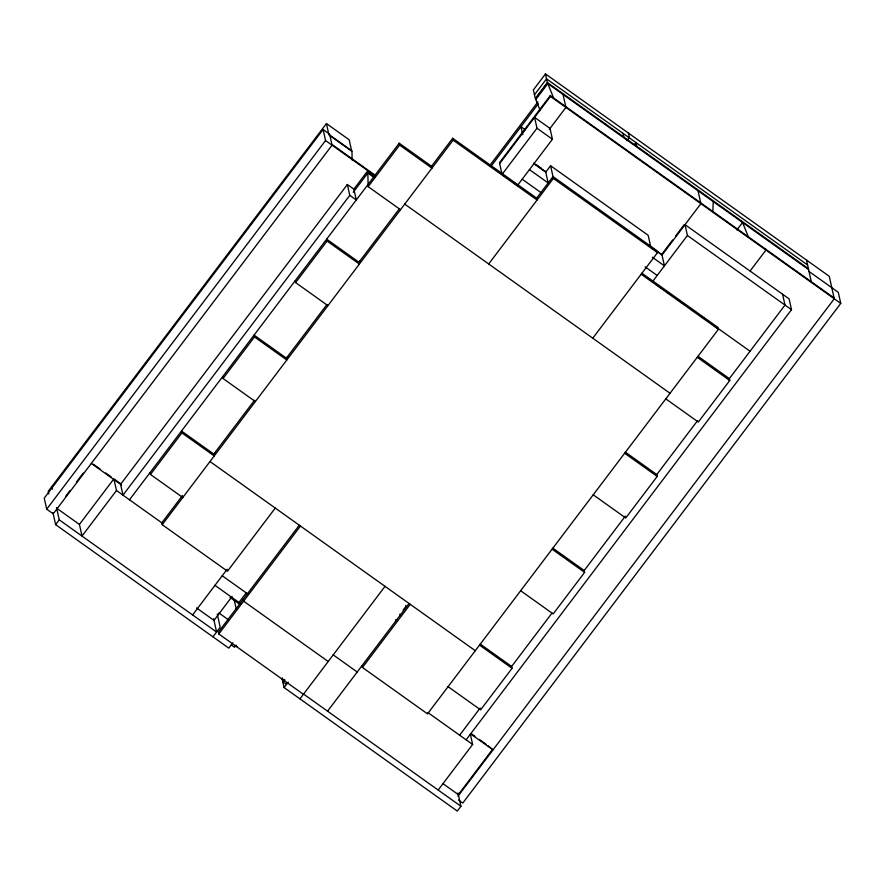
<?xml version="1.0" encoding="UTF-8"?>
<svg xmlns="http://www.w3.org/2000/svg" width="885" height="885" viewBox="0 0 885 885"><rect width="100%" height="100%" fill="white"/><g stroke="black" fill="none" stroke-linecap="round" stroke-linejoin="round"><path stroke-width="1.33" d="M712.823 211.504L713.266 201.614M330.039 135.759L351.721 151.213L349.188 139.808L326.421 123.568L48.221 491.33L48.819 493.996M323.091 129.487L44.25 498.111L46.706 509.174L53.211 513.809L332.052 145.184L329.596 134.122L323.091 129.487L325.547 140.549L374.609 175.529M46.706 509.174L325.547 140.549M65.778 496.131L69.937 490.644M76.575 481.871L83.212 473.099M232.888 642.742L228.806 648.141L55.611 524.639L59.24 519.849L56.585 507.857M116.477 490.511L82.006 536.078L79.429 524.429L113.899 478.862L116.477 490.511L162.276 523.168M347.374 184.511L120.581 484.316L122.982 495.146L349.774 195.342L347.374 184.511L353.878 189.147L356.279 199.977L349.774 195.342M353.668 189.423L367.828 170.694L368.226 172.498L374.963 177.299M353.237 192.322L368.226 172.498M129.487 499.782L399.212 143.226L431.537 166.269L431.946 168.139L399.622 145.085L399.212 143.226M275.257 508.067L227.478 571.223L162.22 524.694L161.811 522.836L182.41 495.611L182.786 497.514L150.472 474.46L181.912 432.898L181.491 431.039L214.015 454.226L215.033 452.478M255.367 401.569L223.042 378.526L254.482 336.964L254.072 335.094L286.596 358.292L287.603 356.544M327.937 305.635L295.612 282.58L327.052 241.03L326.642 239.16L359.166 262.358L360.173 260.599M400.507 209.701L368.182 186.647L399.622 145.085M254.526 400.263L213.75 454.171L214.225 455.952L181.912 432.898M286.154 358.458L326.93 304.551M358.558 262.745L399.334 208.838M431.017 166.955L452.711 138.281L536.664 198.151L537.073 200.01L453.12 140.151L452.711 138.281M162.22 524.694L453.12 140.151M545.47 73.931L533.378 89.916L535.292 98.534L547.384 82.548L545.47 73.931L829.256 276.286L834.245 298.765L457.932 796.234M534.463 94.806L546.554 78.82L807.574 264.947M535.702 99.618L547.793 83.621L547.594 82.692L535.491 98.677L540.06 110.371M489.604 165.749L537.925 101.863M490.843 166.513L538.346 103.733M834.068 297.946L550.282 95.591L499.472 162.751L502.06 174.4L536.985 128.225L534.584 117.395L550.027 128.413L552.439 139.244L517.26 185.739M499.66 163.57L550.459 96.41L550.282 95.591M549.375 129.287L565.902 107.428L563.037 94.496M192.598 614.931L227.157 569.243M545.757 172.132L550.592 165.727L648.174 235.31L650.575 246.141M232.113 596.457L214.004 620.396L196.559 607.951M536.399 198.494L552.992 176.569L657.079 250.776L657.489 252.645L592.773 338.192M488.697 263.973L553.402 178.427L550.592 165.727M212.953 636.835L220.21 627.244L217.279 614.046M238.961 602.453L246.218 592.861M299.23 525.27L218.407 632.111L218.816 633.97L303.389 694.271M218.816 633.97L300.469 526.044M236.14 645.065L234.481 647.267L231.228 644.944M626.978 140.693L629.401 137.496L628.416 133.071M634.39 144.731L636.005 142.596L636.835 146.324M286.519 684.37L283.266 682.047L284.937 679.857M457.976 792.949L460.93 806.268L457.302 811.069L284.107 687.568L288.189 682.169M299.96 698.873L385.03 586.346M662.4 253.497L672.6 240.023M675.72 235.886L684.171 224.713M661.726 255.444L700.887 203.672L698.022 190.751M403.084 610.152L405.264 607.276M327.572 711.186L409.102 603.415M652.488 281.662L687.413 235.487L685.012 224.657L789.099 298.876L791.5 309.706L466.13 739.827M641.868 273.166L717.989 327.45L718.41 329.308L427.51 713.863L362.463 667.478L410.242 604.322M736.895 229.956L742.548 222.489L748.356 236.837M750.115 270.976L765.945 250.057L765.757 249.249M459.625 735.192L480.19 708M511.22 666.991L551.997 613.084M583.613 571.279L625.341 516.132M656.006 475.577L697.612 420.574M728.41 379.875L784.995 305.071L782.594 294.24M480.223 644.048L511.63 666.438L512.039 668.308L480.61 709.87L448.075 686.672M552.804 548.114L584.2 570.504L584.62 572.363L553.18 613.924L520.657 590.737M625.374 452.169L656.781 474.57L657.19 476.429L625.75 517.99L593.227 494.803M697.944 356.235L729.351 378.625L729.76 380.495L698.32 422.056L665.797 398.858M438.163 790.039L472.634 744.473L470.344 734.119M492.37 749.65L458.353 794.63L443.175 783.8M809.023 271.463L838.294 292.338L840.75 303.4L462.766 803.082L458.43 799.985M547.384 82.548L808.403 268.675M808.613 269.604L547.793 83.621L553.612 97.969M550.459 96.41L840.75 303.4M536.985 128.225L552.439 139.244M687.413 235.487L791.5 309.706M525.303 129.796L520.966 126.699L522.736 134.708M536.775 165.041L541.498 168.404M533.578 163.15L545.68 171.779M657.555 251.55L661.958 254.692M533.799 163.603L546.178 172.431M651.913 247.822L662.035 255.046M553.402 178.427L657.489 252.645M529.451 169.621L548.158 182.963L545.569 171.314M652.333 257.247L664.436 265.876L661.847 254.227M522.194 179.213L540.901 192.554M645.077 266.839L657.179 275.467M503.167 175.186L506.474 177.542M514.196 183.051L516.409 184.622M655.851 284.063L661.46 288.056M667.069 292.061L670.432 294.462M678.286 300.059L682.778 303.256M690.621 308.854L695.112 312.051M701.838 316.852L704.084 318.456M714.173 325.647L750.071 351.245M641.16 274.228L718.41 329.308M697.236 357.297L729.76 380.495M329.198 134.664L351.964 150.904L352.119 159.975M331.875 144.377L375.539 175.507M374.51 177.808L367.828 173.04L368.182 186.647M404.733 204.103L670.022 393.272M327.052 241.03L359.376 264.073L358.967 262.203M624.666 453.242L657.19 476.429M254.482 336.964L286.806 360.007L286.386 358.148M552.096 549.176L584.62 572.363M479.515 645.11L512.039 668.308M209.999 461.539L475.289 650.707M93.368 464.227L100.082 469.017M105.68 473.01L111.289 476.993M114.641 479.393L121.356 484.183M471.55 733.886L474.902 736.276M479.382 739.473L486.097 744.263M488.343 745.867L493 749.872L470.61 733.897M91.31 463.441L121.544 485.002M427.953 712.613L472.634 744.473M222.223 575.759L248.331 594.377M333.103 654.811L357.208 672.014M328.18 661.493L243.618 601.192L243.198 599.333M214.966 585.35L241.074 603.968M230.011 597.364L239.968 604.455M218.816 612.907L228.33 619.688M56.651 508.2L79.429 524.429M59.24 519.849L216.582 632.034L213.628 618.715M235.687 645.663L237.313 646.824M282.038 678.718L284.483 680.454M303.588 694.083L460.93 806.268M806.489 260.046L811.291 281.718M622.996 133.325L623.825 137.053M326.421 123.568L328.954 134.985M405.784 605.384L406.193 607.254M399.887 614.079L400.153 615.241M395.661 619.677L395.916 620.839M295.203 280.722L295.612 282.58M362.042 665.608L362.463 667.478M222.633 376.656L223.042 378.526M282.392 678.087L283.266 682.047M282.05 678.33L284.107 687.568M234.348 600.461L236.395 609.677M150.052 472.601L150.472 474.46M51.85 486.529L52.447 489.195M52.956 512.647L55.611 524.639"/></g></svg>
